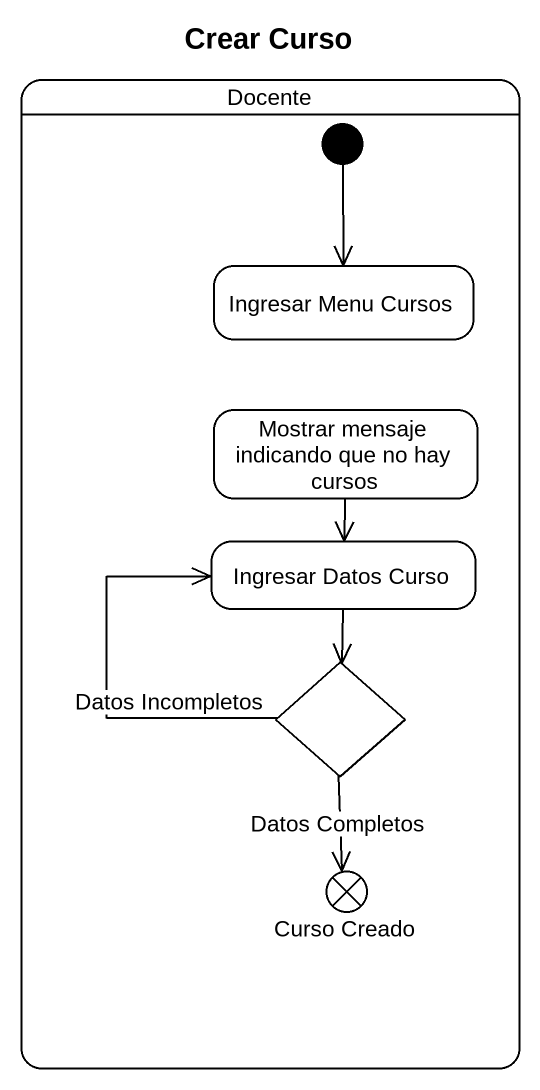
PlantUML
@startuml
title Crear Curso
hide empty description
state Docente {
  state "Ingresar Menu Cursos" as Ingresar_Menu_Cursos
  state "Mostrar mensaje indicando que no hay cursos" as Mostrar_mensaje_indicando
  state "Ingresar Datos Curso" as Ingresar_Datos_Curso
  state choice1 <<choice>>
  state "Curso Creado" as Curso_Creado <<end>>
  [*] --> Ingresar_Menu_Cursos
}
Mostrar_mensaje_indicando --> Ingresar_Datos_Curso
Ingresar_Datos_Curso --> choice1
choice1 -up-> Ingresar_Datos_Curso : Datos Incompletos
choice1 --> Curso_Creado : Datos Completos
@enduml
